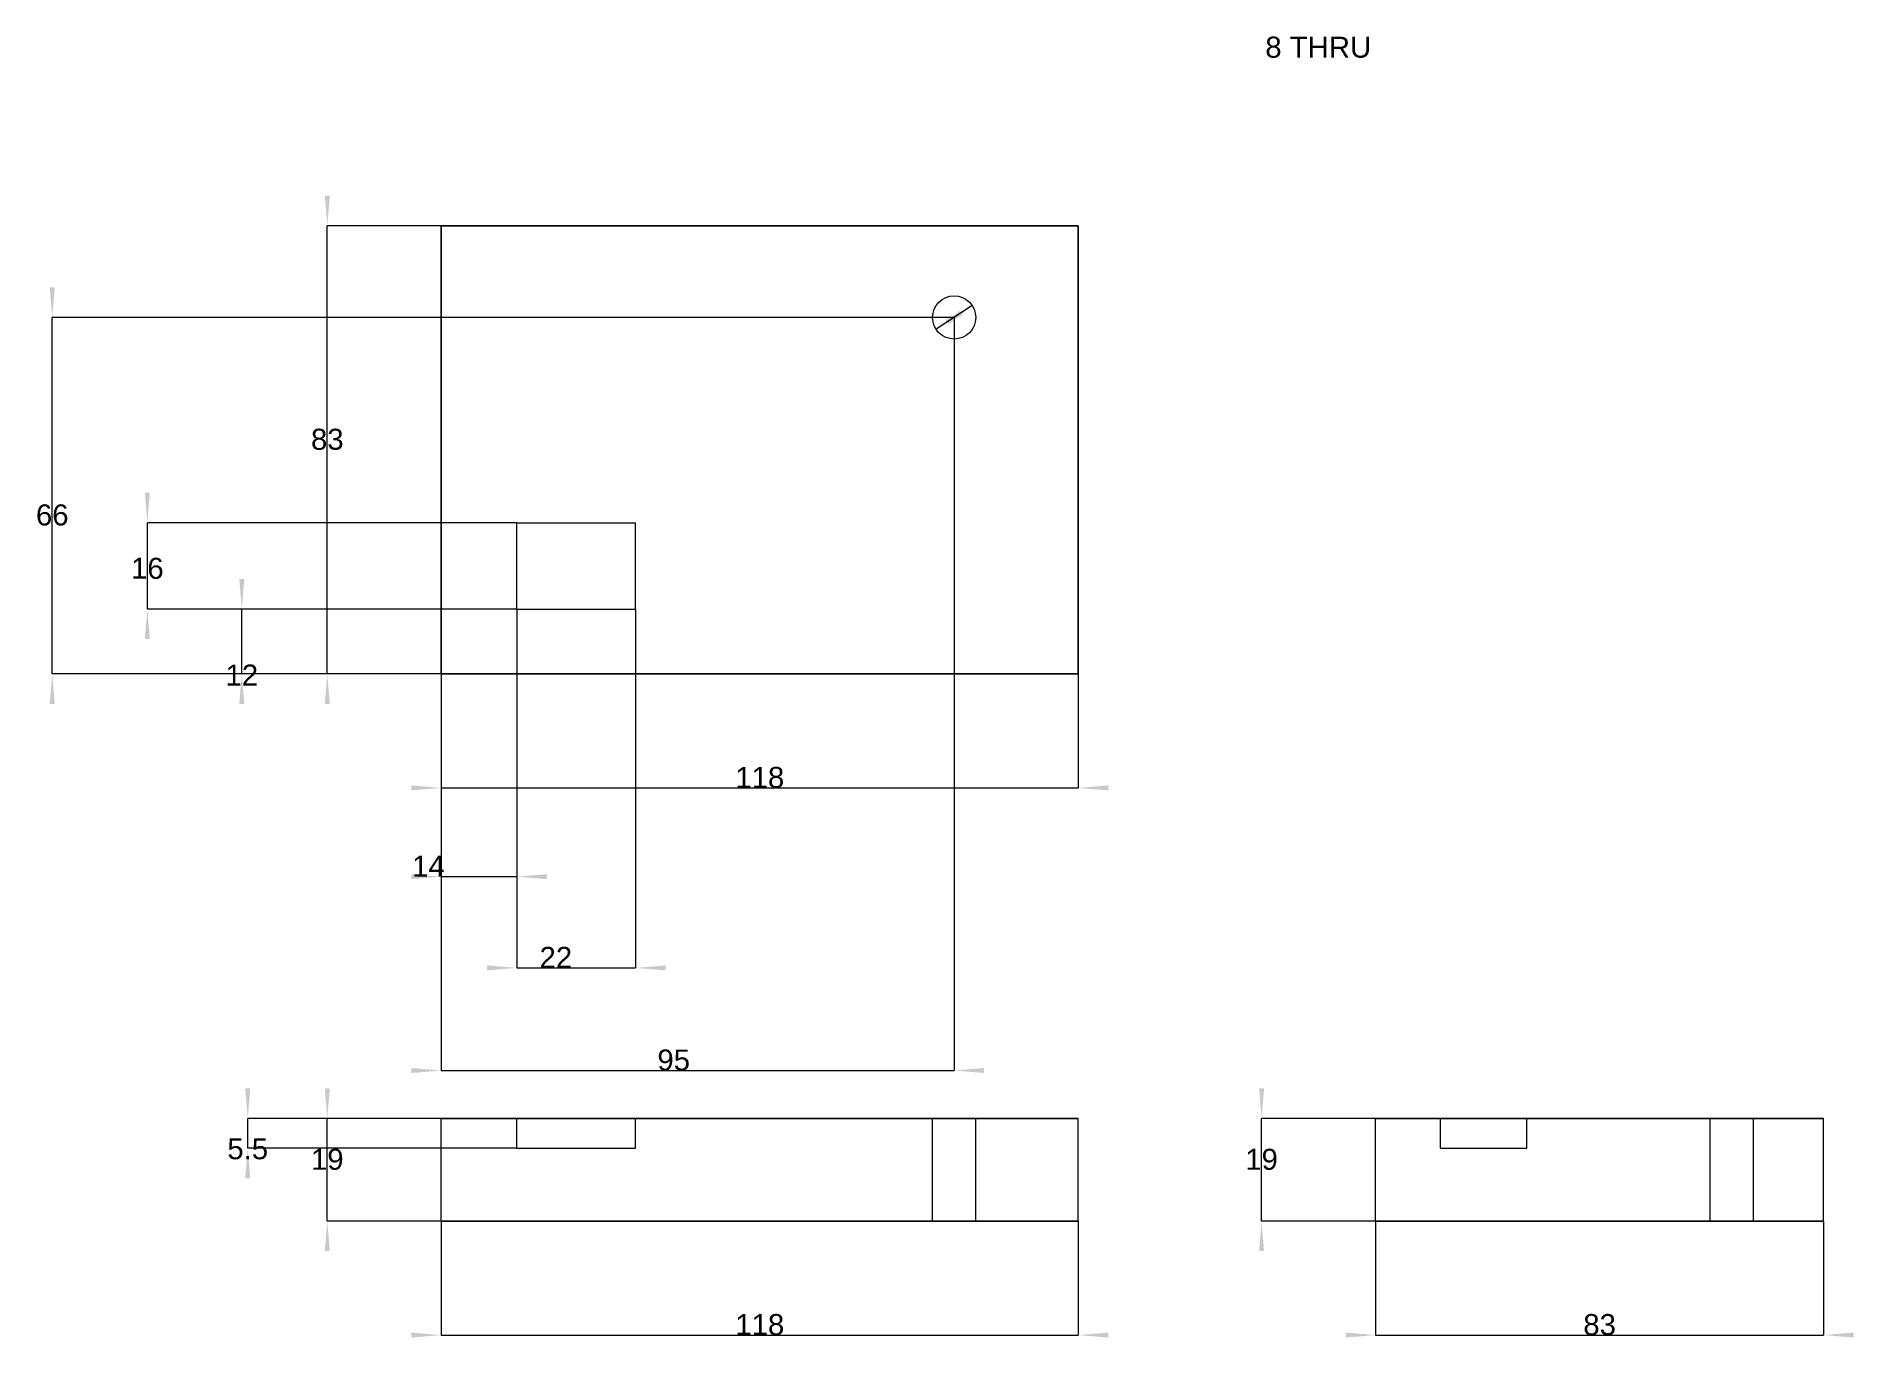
# Model space of a CAD drawing. Header units: millimetres. Extents: x 59 to 362, y 56 to 274.
import ezdxf
from ezdxf.enums import TextEntityAlignment as Align

# ---------------------------------------------------------------- set-up
doc = ezdxf.new("R2010")
doc.units = ezdxf.units.MM
doc.layers.get('0').update_dxf_attribs({"linetype": 'CONTINUOUS'})
for name, color, linetype in [('D', 7, 'CONTINUOUS'), ('D001', 7, 'CONTINUOUS'), ('D002', 7, 'CONTINUOUS'), ('D003', 7, 'CONTINUOUS'), ('D004', 7, 'CONTINUOUS'), ('D005', 7, 'CONTINUOUS'), ('D006', 7, 'CONTINUOUS'), ('D007', 7, 'CONTINUOUS'), ('D008', 7, 'CONTINUOUS'), ('D009', 7, 'CONTINUOUS'), ('D010', 7, 'CONTINUOUS'), ('D011', 7, 'CONTINUOUS'), ('D012', 7, 'CONTINUOUS'), ('D013', 7, 'CONTINUOUS'), ('Front', 7, 'CONTINUOUS'), ('Right', 7, 'CONTINUOUS'), ('Top', 7, 'CONTINUOUS')]:
    doc.layers.add(name, color=color, linetype=linetype)
doc.styles.get("Standard").update_dxf_attribs({"font": 'arial.ttf'})
doc.dimstyles.get("Standard").update_dxf_attribs({"dimscale": 0, "dimtxt": 2.5, "dimasz": 2.5, "dimexe": 1.25, "dimexo": 0.625, "dimtad": 1, "dimtxsty": 'STANDARD', "dimcen": 2.5, "dimazin": 3, "dimtfac": 1, "dimtmove": 0, "dimatfit": 3})

# ---------------------------------------------------------------- blocks, each defined once
blk = doc.blocks.new('*D')
at = {"color": 0}
for points in [[(121.9, 57.0333), (121.9, 57.8667), (126.9, 57.45)], [(238.1, 57.0333), (238.1, 57.8667), (233.1, 57.45)]]:
    blk.add_solid(points, dxfattribs=at)
at = {"layer": 'D'}
for p, q in [((126.9, 76.45), (126.9, 57.45)), ((233.1, 76.45), (233.1, 57.45)), ((126.9, 57.45), (233.1, 57.45))]:
    blk.add_line(p, q, dxfattribs=at)
blk.add_text('118', height=3.5, dxfattribs=at).set_placement((180, 57.45), align=Align.CENTER)
blk = doc.blocks.new('*D001')
at = {"color": 0}
for points in [[(107.483, 98.55), (108.317, 98.55), (107.9, 93.55)], [(107.483, 71.45), (108.317, 71.45), (107.9, 76.45)]]:
    blk.add_solid(points, dxfattribs=at)
at = {"layer": 'D001'}
for p, q in [((233.1, 93.55), (107.9, 93.55)), ((107.9, 76.45), (107.9, 93.55)), ((233.1, 76.45), (107.9, 76.45))]:
    blk.add_line(p, q, dxfattribs=at)
blk.add_text('19', height=3.5, dxfattribs=at).set_placement((107.9, 85), align=Align.CENTER)
blk = doc.blocks.new('*D002')
at = {"color": 0}
for points in [[(121.9, 148.233), (121.9, 149.067), (126.9, 148.65)], [(238.1, 148.233), (238.1, 149.067), (233.1, 148.65)]]:
    blk.add_solid(points, dxfattribs=at)
at = {"layer": 'D002'}
for p, q in [((126.9, 242.35), (126.9, 148.65)), ((233.1, 242.35), (233.1, 148.65)), ((126.9, 148.65), (233.1, 148.65))]:
    blk.add_line(p, q, dxfattribs=at)
blk.add_text('118', height=3.5, dxfattribs=at).set_placement((180, 148.65), align=Align.CENTER)
blk = doc.blocks.new('*D003')
at = {"color": 0}
for points in [[(107.483, 247.35), (108.317, 247.35), (107.9, 242.35)], [(107.483, 162.65), (108.317, 162.65), (107.9, 167.65)]]:
    blk.add_solid(points, dxfattribs=at)
at = {"layer": 'D003'}
for p, q in [((233.1, 242.35), (107.9, 242.35)), ((107.9, 167.65), (107.9, 242.35)), ((233.1, 167.65), (107.9, 167.65))]:
    blk.add_line(p, q, dxfattribs=at)
blk.add_text('83', height=3.5, dxfattribs=at).set_placement((107.9, 205), align=Align.CENTER)
blk = doc.blocks.new('*D004')
at = {"color": 0}
for points in [[(277.65, 57.0333), (277.65, 57.8667), (282.65, 57.45)], [(362.35, 57.0333), (362.35, 57.8667), (357.35, 57.45)]]:
    blk.add_solid(points, dxfattribs=at)
at = {"layer": 'D004'}
for p, q in [((282.65, 76.45), (282.65, 57.45)), ((357.35, 76.45), (357.35, 57.45)), ((282.65, 57.45), (357.35, 57.45))]:
    blk.add_line(p, q, dxfattribs=at)
blk.add_text('83', height=3.5, dxfattribs=at).set_placement((320, 57.45), align=Align.CENTER)
blk = doc.blocks.new('*D005')
at = {"color": 0}
for points in [[(263.233, 98.55), (264.067, 98.55), (263.65, 93.55)], [(263.233, 71.45), (264.067, 71.45), (263.65, 76.45)]]:
    blk.add_solid(points, dxfattribs=at)
at = {"layer": 'D005'}
for p, q in [((357.35, 93.55), (263.65, 93.55)), ((263.65, 76.45), (263.65, 93.55)), ((357.35, 76.45), (263.65, 76.45))]:
    blk.add_line(p, q, dxfattribs=at)
blk.add_text('19', height=3.5, dxfattribs=at).set_placement((263.65, 85), align=Align.CENTER)
blk = doc.blocks.new('*D006')
at = {"color": 0}
for points in [[(121.9, 133.437), (121.9, 134.27), (126.9, 133.854)], [(144.5, 133.437), (144.5, 134.27), (139.5, 133.854)]]:
    blk.add_solid(points, dxfattribs=at)
at = {"layer": 'D006'}
for p, q in [((139.5, 178.45), (139.5, 133.854)), ((126.9, 167.65), (126.9, 133.854)), ((126.9, 133.854), (139.5, 133.854))]:
    blk.add_line(p, q, dxfattribs=at)
blk.add_text('14', height=3.5, dxfattribs=at).set_placement((124.746, 133.854), align=Align.CENTER)
blk = doc.blocks.new('*D007')
at = {"color": 0}
for points in [[(93.2294, 183.45), (94.0627, 183.45), (93.646, 178.45)], [(93.2294, 162.65), (94.0627, 162.65), (93.646, 167.65)]]:
    blk.add_solid(points, dxfattribs=at)
at = {"layer": 'D007'}
for p, q in [((139.5, 178.45), (93.646, 178.45)), ((93.646, 167.65), (93.646, 178.45)), ((126.9, 167.65), (93.646, 167.65))]:
    blk.add_line(p, q, dxfattribs=at)
blk.add_text('12', height=3.5, dxfattribs=at).set_placement((93.646, 165.704), align=Align.CENTER)
blk = doc.blocks.new('*D008')
at = {"color": 0}
for points in [[(134.5, 118.233), (134.5, 119.067), (139.5, 118.65)], [(164.3, 118.233), (164.3, 119.067), (159.3, 118.65)]]:
    blk.add_solid(points, dxfattribs=at)
at = {"layer": 'D008'}
for p, q in [((139.5, 178.45), (139.5, 118.65)), ((159.3, 178.45), (159.3, 118.65)), ((139.5, 118.65), (159.3, 118.65))]:
    blk.add_line(p, q, dxfattribs=at)
blk.add_text('22', height=3.5, dxfattribs=at).set_placement((146, 118.65), align=Align.CENTER)
blk = doc.blocks.new('*D009')
at = {"color": 0}
for points in [[(77.4833, 197.85), (78.3167, 197.85), (77.9, 192.85)], [(77.4833, 173.45), (78.3167, 173.45), (77.9, 178.45)]]:
    blk.add_solid(points, dxfattribs=at)
at = {"layer": 'D009'}
for p, q in [((139.5, 192.85), (77.9, 192.85)), ((77.9, 178.45), (77.9, 192.85)), ((139.5, 178.45), (77.9, 178.45))]:
    blk.add_line(p, q, dxfattribs=at)
blk.add_text('16', height=3.5, dxfattribs=at).set_placement((77.9, 183.5), align=Align.CENTER)
blk = doc.blocks.new('*D010')
at = {"color": 0}
for points in [[(94.2193, 98.55), (95.0526, 98.55), (94.6359, 93.55)], [(94.2193, 83.6), (95.0526, 83.6), (94.6359, 88.6)]]:
    blk.add_solid(points, dxfattribs=at)
at = {"layer": 'D010'}
for p, q in [((233.1, 93.55), (94.6359, 93.55)), ((94.6359, 88.6), (94.6359, 93.55)), ((139.5, 88.6), (94.6359, 88.6))]:
    blk.add_line(p, q, dxfattribs=at)
blk.add_text('5.5', height=3.5, dxfattribs=at).set_placement((94.6359, 86.757), align=Align.CENTER)
blk = doc.blocks.new('*D011')
at = {"color": 0}
for points in [[(121.9, 101.127), (121.9, 101.96), (126.9, 101.544)], [(217.4, 101.127), (217.4, 101.96), (212.4, 101.544)]]:
    blk.add_solid(points, dxfattribs=at)
at = {"layer": 'D011'}
for p, q in [((212.4, 227.05), (212.4, 101.544)), ((126.9, 167.65), (126.9, 101.544)), ((126.9, 101.544), (212.4, 101.544))]:
    blk.add_line(p, q, dxfattribs=at)
blk.add_text('95', height=3.5, dxfattribs=at).set_placement((165.647, 101.544), align=Align.CENTER)
blk = doc.blocks.new('*D012')
at = {"color": 0}
for points in [[(61.6305, 232.05), (62.4639, 232.05), (62.0472, 227.05)], [(61.6305, 162.65), (62.4639, 162.65), (62.0472, 167.65)]]:
    blk.add_solid(points, dxfattribs=at)
at = {"layer": 'D012'}
for p, q in [((212.4, 227.05), (62.0472, 227.05)), ((62.0472, 167.65), (62.0472, 227.05)), ((126.9, 167.65), (62.0472, 167.65))]:
    blk.add_line(p, q, dxfattribs=at)
blk.add_text('66', height=3.5, dxfattribs=at).set_placement((62.0472, 192.394), align=Align.CENTER)
blk = doc.blocks.new('*D013')
at = {"color": 0}
for points in [[(213.8, 227.467), (213.344, 228.165), (209.387, 225.08)], [(211.456, 225.935), (211, 226.633), (215.413, 229.02)]]:
    blk.add_solid(points, dxfattribs=at)
at = {"layer": 'D013'}
blk.add_line((215.413, 229.02), (209.387, 225.08), dxfattribs=at)
blk.add_text('8 THRU', height=3.5, dxfattribs=at).set_placement((273.1, 270.35), align=Align.CENTER)

msp = doc.modelspace()

# ---------------------------------------------------------------- linework, layer by layer
at = {"layer": 'Front'}
for p, q in [((126.9, 76.45), (126.9, 93.55)), ((126.9, 93.55), (233.1, 93.55)), ((126.9, 76.45), (126.9, 93.55)), ((126.9, 93.55), (233.1, 93.55)), ((139.5, 93.55), (159.3, 93.55)), ((139.5, 93.55), (159.3, 93.55)), ((139.5, 88.6), (139.5, 93.55)), ((139.5, 88.6), (139.5, 93.55)), ((159.3, 88.6), (159.3, 93.55)), ((159.3, 88.6), (159.3, 93.55)), ((208.8, 76.45), (208.8, 93.55)), ((216, 76.45), (216, 93.55)), ((233.1, 76.45), (233.1, 93.55)), ((233.1, 76.45), (233.1, 93.55)), ((139.5, 88.6), (159.3, 88.6)), ((139.5, 88.6), (159.3, 88.6)), ((126.9, 76.45), (233.1, 76.45)), ((126.9, 76.45), (233.1, 76.45))]:
    msp.add_line(p, q, dxfattribs=at)
for points in [[(216, 93.55), (215.91, 93.55), (215.643, 93.55), (215.215, 93.55), (214.645, 93.55), (213.962, 93.55), (213.201, 93.55), (212.4, 93.55), (211.599, 93.55), (210.838, 93.55), (210.155, 93.55), (209.585, 93.55), (209.157, 93.55), (208.89, 93.55), (208.8, 93.55)], [(208.8, 93.55), (208.89, 93.55), (209.157, 93.55), (209.585, 93.55), (210.155, 93.55), (210.838, 93.55), (211.599, 93.55), (212.4, 93.55), (213.201, 93.55), (213.962, 93.55), (214.645, 93.55), (215.215, 93.55), (215.643, 93.55), (215.91, 93.55), (216, 93.55)], [(216, 76.45), (215.91, 76.45), (215.643, 76.45), (215.215, 76.45), (214.645, 76.45), (213.962, 76.45), (213.201, 76.45), (212.4, 76.45), (211.599, 76.45), (210.838, 76.45), (210.155, 76.45), (209.585, 76.45), (209.157, 76.45), (208.89, 76.45), (208.8, 76.45)], [(208.8, 76.45), (208.89, 76.45), (209.157, 76.45), (209.585, 76.45), (210.155, 76.45), (210.838, 76.45), (211.599, 76.45), (212.4, 76.45), (213.201, 76.45), (213.962, 76.45), (214.645, 76.45), (215.215, 76.45), (215.643, 76.45), (215.91, 76.45), (216, 76.45)]]:
    msp.add_open_spline(points, degree=1, dxfattribs=at)
at = {"layer": 'Right'}
for p, q in [((282.65, 76.45), (282.65, 93.55)), ((282.65, 93.55), (357.35, 93.55)), ((282.65, 76.45), (282.65, 93.55)), ((282.65, 93.55), (357.35, 93.55)), ((293.45, 93.55), (307.85, 93.55)), ((293.45, 93.55), (307.85, 93.55)), ((293.45, 88.6), (293.45, 93.55)), ((293.45, 88.6), (293.45, 93.55)), ((307.85, 88.6), (307.85, 93.55)), ((307.85, 88.6), (307.85, 93.55)), ((338.45, 76.45), (338.45, 93.55)), ((345.65, 76.45), (345.65, 93.55)), ((357.35, 76.45), (357.35, 93.55)), ((357.35, 76.45), (357.35, 93.55)), ((293.45, 88.6), (307.85, 88.6)), ((293.45, 88.6), (307.85, 88.6)), ((282.65, 76.45), (357.35, 76.45)), ((282.65, 76.45), (357.35, 76.45))]:
    msp.add_line(p, q, dxfattribs=at)
for points in [[(345.65, 93.55), (345.56, 93.55), (345.293, 93.55), (344.865, 93.55), (344.295, 93.55), (343.612, 93.55), (342.851, 93.55), (342.05, 93.55), (341.249, 93.55), (340.488, 93.55), (339.805, 93.55), (339.235, 93.55), (338.807, 93.55), (338.54, 93.55), (338.45, 93.55)], [(342.05, 93.55), (342.453, 93.55), (342.851, 93.55), (343.239, 93.55), (343.612, 93.55), (343.965, 93.55), (344.295, 93.55), (344.596, 93.55), (344.865, 93.55), (345.098, 93.55), (345.293, 93.55), (345.448, 93.55), (345.56, 93.55), (345.627, 93.55), (345.65, 93.55)], [(345.65, 76.45), (345.56, 76.45), (345.293, 76.45), (344.865, 76.45), (344.295, 76.45), (343.612, 76.45), (342.851, 76.45), (342.05, 76.45), (341.249, 76.45), (340.488, 76.45), (339.805, 76.45), (339.235, 76.45), (338.807, 76.45), (338.54, 76.45), (338.45, 76.45)], [(342.05, 76.45), (342.453, 76.45), (342.851, 76.45), (343.239, 76.45), (343.612, 76.45), (343.965, 76.45), (344.295, 76.45), (344.596, 76.45), (344.865, 76.45), (345.098, 76.45), (345.293, 76.45), (345.448, 76.45), (345.56, 76.45), (345.627, 76.45), (345.65, 76.45)]]:
    msp.add_open_spline(points, degree=1, dxfattribs=at)
for points in [[(338.45, 93.55), (338.461, 93.55), (338.473, 93.55), (338.506, 93.55), (338.54, 93.55), (338.596, 93.55), (338.652, 93.55), (338.729, 93.55), (338.807, 93.55), (338.904, 93.55), (339.002, 93.55), (339.119, 93.55), (339.235, 93.55), (339.37, 93.55), (339.504, 93.55), (339.655, 93.55), (339.805, 93.55), (339.97, 93.55), (340.135, 93.55), (340.311, 93.55), (340.488, 93.55), (340.675, 93.55), (340.861, 93.55), (341.055, 93.55), (341.249, 93.55), (341.646, 93.55), (342.05, 93.55)], [(338.45, 76.45), (338.461, 76.45), (338.473, 76.45), (338.506, 76.45), (338.54, 76.45), (338.596, 76.45), (338.652, 76.45), (338.729, 76.45), (338.807, 76.45), (338.904, 76.45), (339.002, 76.45), (339.119, 76.45), (339.235, 76.45), (339.37, 76.45), (339.504, 76.45), (339.655, 76.45), (339.805, 76.45), (339.97, 76.45), (340.135, 76.45), (340.311, 76.45), (340.488, 76.45), (340.675, 76.45), (340.861, 76.45), (341.055, 76.45), (341.249, 76.45), (341.646, 76.45), (342.05, 76.45)]]:
    msp.add_open_spline(points, degree=2, knots=[4.712389, 4.712389, 4.712389, 4.8245887, 4.8245887, 4.9367885, 4.9367885, 5.0489882, 5.0489882, 5.1611879, 5.1611879, 5.2733877, 5.2733877, 5.3855874, 5.3855874, 5.4977871, 5.4977871, 5.6099869, 5.6099869, 5.7221866, 5.7221866, 5.8343864, 5.8343864, 5.9465861, 5.9465861, 6.0587858, 6.0587858, 6.2831853, 6.2831853, 6.2831853], dxfattribs=at)
at = {"layer": 'Top'}
for p, q in [((126.9, 167.65), (126.9, 242.35)), ((126.9, 242.35), (233.1, 242.35)), ((126.9, 167.65), (126.9, 242.35)), ((126.9, 242.35), (233.1, 242.35)), ((233.1, 167.65), (233.1, 242.35)), ((233.1, 167.65), (233.1, 242.35)), ((139.5, 178.45), (139.5, 192.85)), ((139.5, 192.85), (159.3, 192.85)), ((139.5, 178.45), (139.5, 192.85)), ((139.5, 192.85), (159.3, 192.85)), ((159.3, 178.45), (159.3, 192.85)), ((159.3, 178.45), (159.3, 192.85)), ((139.5, 178.45), (159.3, 178.45)), ((139.5, 178.45), (159.3, 178.45)), ((126.9, 167.65), (233.1, 167.65)), ((126.9, 167.65), (233.1, 167.65))]:
    msp.add_line(p, q, dxfattribs=at)
msp.add_circle((212.4, 227.05), 3.6, dxfattribs=at)
msp.add_circle((212.4, 227.05), 3.6, dxfattribs=at)

# ---------------------------------------------------------------- dimensions: what is measured, and where the dimension line sits
at = {"layer": 'D'}
dim = msp.add_linear_dim(base=(180, 57.45), p1=(126.9, 76.45), p2=(233.1, 76.45), text='118', dimstyle='STANDARD', dxfattribs=at)
dim.commit()
dim.dimension.update_dxf_attribs({"geometry": '*D', "text_midpoint": (180, 62.45)})
at = {"layer": 'D001'}
dim = msp.add_linear_dim(base=(107.9, 85), p1=(233.1, 76.45), p2=(233.1, 93.55), angle=90, text='19', dimstyle='STANDARD', dxfattribs=at)
dim.commit()
dim.dimension.update_dxf_attribs({"geometry": '*D001', "text_midpoint": (112.9, 85)})
at = {"layer": 'D002'}
dim = msp.add_linear_dim(base=(180, 148.65), p1=(126.9, 242.35), p2=(233.1, 242.35), text='118', dimstyle='STANDARD', dxfattribs=at)
dim.commit()
dim.dimension.update_dxf_attribs({"geometry": '*D002', "text_midpoint": (180, 153.65)})
at = {"layer": 'D003'}
dim = msp.add_linear_dim(base=(107.9, 205), p1=(233.1, 167.65), p2=(233.1, 242.35), angle=90, text='83', dimstyle='STANDARD', dxfattribs=at)
dim.commit()
dim.dimension.update_dxf_attribs({"geometry": '*D003', "text_midpoint": (112.9, 205)})
at = {"layer": 'D004'}
dim = msp.add_linear_dim(base=(320, 57.45), p1=(282.65, 76.45), p2=(357.35, 76.45), text='83', dimstyle='STANDARD', dxfattribs=at)
dim.commit()
dim.dimension.update_dxf_attribs({"geometry": '*D004', "text_midpoint": (320, 62.45)})
at = {"layer": 'D005'}
dim = msp.add_linear_dim(base=(263.65, 85), p1=(357.35, 76.45), p2=(357.35, 93.55), angle=90, text='19', dimstyle='STANDARD', dxfattribs=at)
dim.commit()
dim.dimension.update_dxf_attribs({"geometry": '*D005', "text_midpoint": (268.65, 85)})
at = {"layer": 'D006'}
dim = msp.add_linear_dim(base=(124.746, 133.854), p1=(126.9, 167.65), p2=(139.5, 178.45), text='14', dimstyle='STANDARD', dxfattribs=at)
dim.commit()
dim.dimension.update_dxf_attribs({"geometry": '*D006', "text_midpoint": (128, 137.65)})
at = {"layer": 'D007'}
dim = msp.add_linear_dim(base=(93.646, 165.704), p1=(126.9, 167.65), p2=(139.5, 178.45), angle=90, text='12', dimstyle='STANDARD', dxfattribs=at)
dim.commit()
dim.dimension.update_dxf_attribs({"geometry": '*D007', "text_midpoint": (96.9, 169.5)})
at = {"layer": 'D008'}
dim = msp.add_linear_dim(base=(146, 118.65), p1=(139.5, 178.45), p2=(159.3, 178.45), text='22', dimstyle='STANDARD', dxfattribs=at)
dim.commit()
dim.dimension.update_dxf_attribs({"geometry": '*D008', "text_midpoint": (146, 123.65)})
at = {"layer": 'D009'}
dim = msp.add_linear_dim(base=(77.9, 183.5), p1=(139.5, 178.45), p2=(139.5, 192.85), angle=90, text='16', dimstyle='STANDARD', dxfattribs=at)
dim.commit()
dim.dimension.update_dxf_attribs({"geometry": '*D009', "text_midpoint": (82.9, 183.5)})
at = {"layer": 'D010'}
dim = msp.add_linear_dim(base=(94.636, 86.757), p1=(139.5, 88.6), p2=(233.1, 93.55), angle=90, text='5.5', dimstyle='STANDARD', dxfattribs=at)
dim.commit()
dim.dimension.update_dxf_attribs({"geometry": '*D010', "text_midpoint": (94.9, 91.75)})
at = {"layer": 'D011'}
dim = msp.add_linear_dim(base=(165.647, 101.544), p1=(126.9, 167.65), p2=(212.4, 227.05), text='95', dimstyle='STANDARD', dxfattribs=at)
dim.commit()
dim.dimension.update_dxf_attribs({"geometry": '*D011', "text_midpoint": (168.5, 105.65)})
at = {"layer": 'D012'}
dim = msp.add_linear_dim(base=(62.047, 192.394), p1=(126.9, 167.65), p2=(212.4, 227.05), angle=90, text='66', dimstyle='STANDARD', dxfattribs=at)
dim.commit()
dim.dimension.update_dxf_attribs({"geometry": '*D012', "text_midpoint": (64.9, 196.5)})
at = {"layer": 'D013'}
dim = msp.add_diameter_dim_2p(p1=(215.413, 229.02), p2=(209.387, 225.08), text='8 THRU', dimstyle='STANDARD', dxfattribs=at)
dim.commit()
dim.dimension.update_dxf_attribs({"geometry": '*D013', "text_midpoint": (273.1, 270.35)})

doc.saveas('drawing.dxf')
